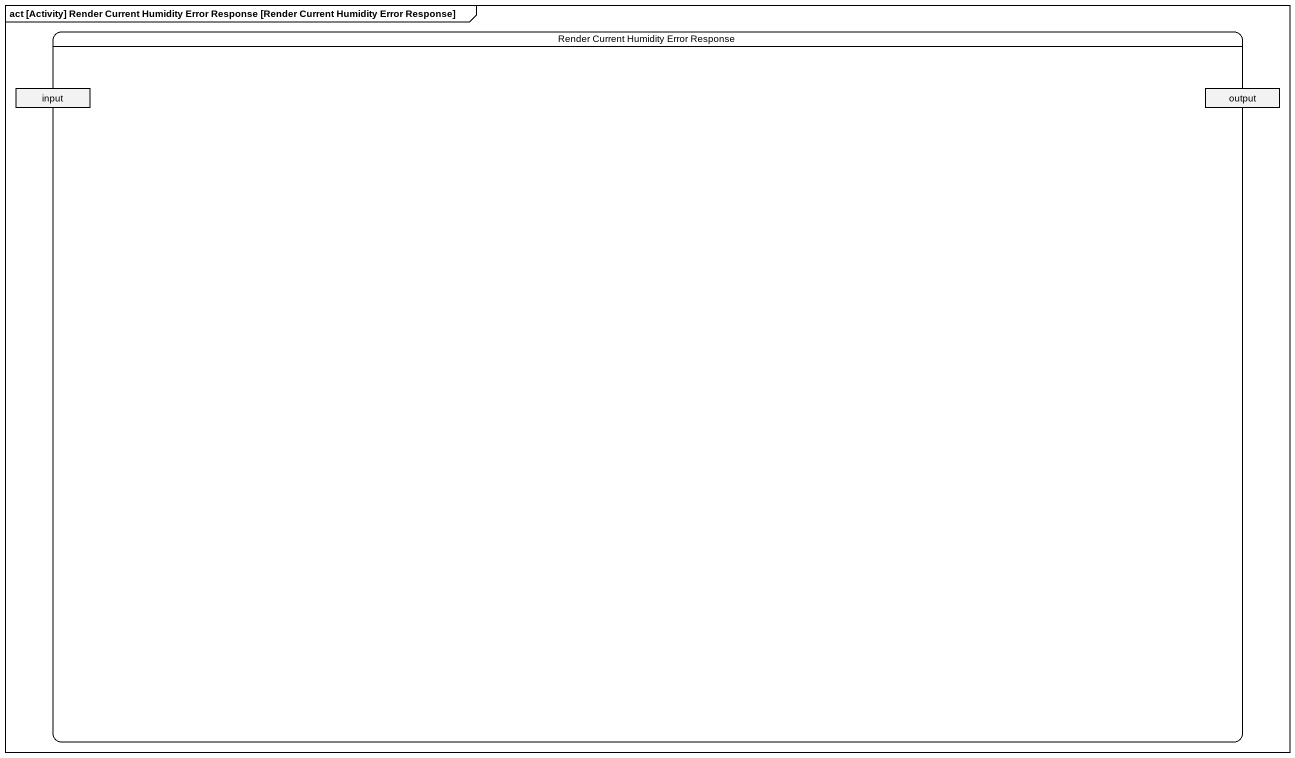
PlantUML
@startuml
mainframe act [Activity] Render Current Humidity Error Response [Render Current Humidity Error Response]
hide empty description
state "Render Current Humidity Error Response" as Render_Current_Humidity {
  state input <<object>>
  state output <<object>>
}
@enduml
